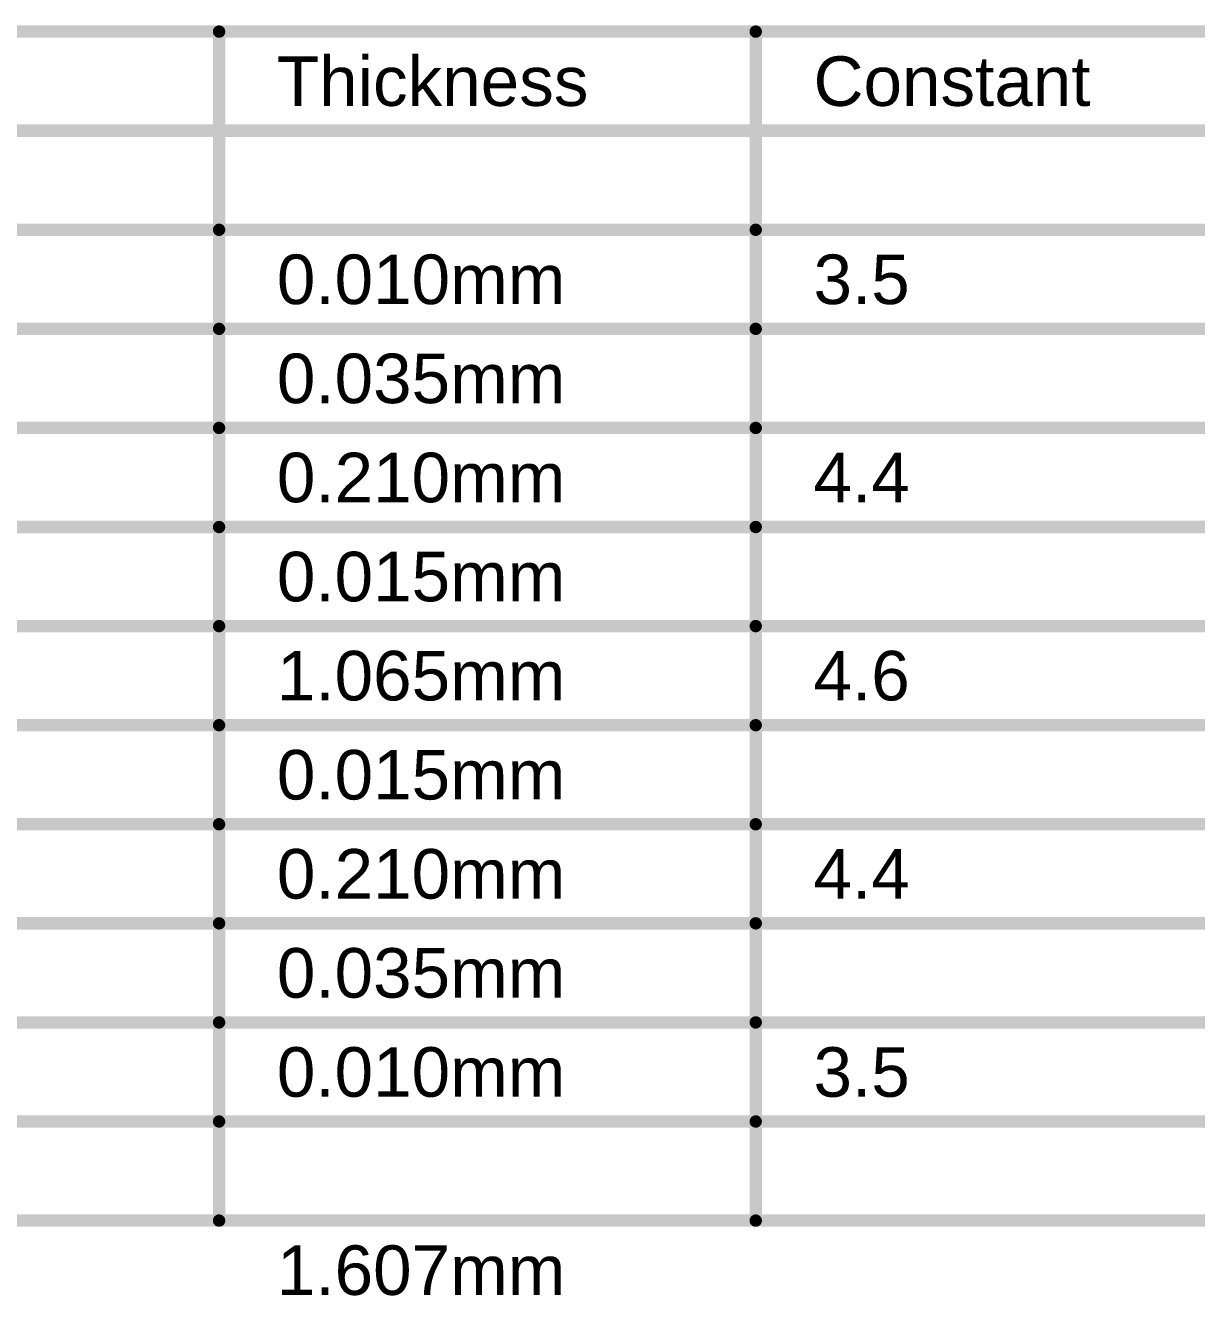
# Model space of a CAD drawing. Header units: inches. Extents: x -11 to 5428, y 0 to 5423.
# Drawn here: x 296.81 to 332.83, y 132.08 to 171.16 of the extents above; entities that cross this region are included whole.
import ezdxf

# ---------------------------------------------------------------- set-up
doc = ezdxf.new("R2010")
doc.units = ezdxf.units.IN
doc.layers.add('Fabrication', color=76, linetype='Continuous')
doc.styles.add('Arial', font='', dxfattribs={"height": 0.2})
doc.styles.get('Arial').set_extended_font_data('Arial')

msp = doc.modelspace()

# ---------------------------------------------------------------- linework, layer by layer
at = {"layer": 'Fabrication'}
for points in [[(246.903, 170.967, 0.381, 0.381, 0), (362.188, 170.967, 0.381, 0.381, 0)], [(302.768, 134.391, 0.381, 0.381, 0), (302.768, 170.967, 0.381, 0.381, 0)], [(319.274, 134.391, 0.381, 0.381, 0), (319.274, 170.967, 0.381, 0.381, 0)], [(246.903, 167.919, 0.381, 0.381, 0), (362.188, 167.919, 0.381, 0.381, 0)], [(280.93, 164.871, 0.381, 0.381, 0), (302.768, 164.871, 0.381, 0.381, 0)], [(302.768, 164.871, 0.381, 0.381, 0), (319.274, 164.871, 0.381, 0.381, 0)], [(319.274, 164.871, 0.381, 0.381, 0), (333.748, 164.871, 0.381, 0.381, 0)], [(280.93, 161.823, 0.381, 0.381, 0), (302.768, 161.823, 0.381, 0.381, 0)], [(302.768, 161.823, 0.381, 0.381, 0), (319.274, 161.823, 0.381, 0.381, 0)], [(319.274, 161.823, 0.381, 0.381, 0), (333.748, 161.823, 0.381, 0.381, 0)], [(280.93, 158.775, 0.381, 0.381, 0), (302.768, 158.775, 0.381, 0.381, 0)], [(302.768, 158.775, 0.381, 0.381, 0), (319.274, 158.775, 0.381, 0.381, 0)], [(319.274, 158.775, 0.381, 0.381, 0), (333.748, 158.775, 0.381, 0.381, 0)], [(280.93, 155.727, 0.381, 0.381, 0), (302.768, 155.727, 0.381, 0.381, 0)], [(302.768, 155.727, 0.381, 0.381, 0), (319.274, 155.727, 0.381, 0.381, 0)], [(319.274, 155.727, 0.381, 0.381, 0), (333.748, 155.727, 0.381, 0.381, 0)], [(280.93, 152.679, 0.381, 0.381, 0), (302.768, 152.679, 0.381, 0.381, 0)], [(302.768, 152.679, 0.381, 0.381, 0), (319.274, 152.679, 0.381, 0.381, 0)], [(319.274, 152.679, 0.381, 0.381, 0), (333.748, 152.679, 0.381, 0.381, 0)], [(280.93, 149.631, 0.381, 0.381, 0), (302.768, 149.631, 0.381, 0.381, 0)], [(302.768, 149.631, 0.381, 0.381, 0), (319.274, 149.631, 0.381, 0.381, 0)], [(319.274, 149.631, 0.381, 0.381, 0), (333.748, 149.631, 0.381, 0.381, 0)], [(280.93, 146.583, 0.381, 0.381, 0), (302.768, 146.583, 0.381, 0.381, 0)], [(302.768, 146.583, 0.381, 0.381, 0), (319.274, 146.583, 0.381, 0.381, 0)], [(319.274, 146.583, 0.381, 0.381, 0), (333.748, 146.583, 0.381, 0.381, 0)], [(280.93, 143.535, 0.381, 0.381, 0), (302.768, 143.535, 0.381, 0.381, 0)], [(302.768, 143.535, 0.381, 0.381, 0), (319.274, 143.535, 0.381, 0.381, 0)], [(319.274, 143.535, 0.381, 0.381, 0), (333.748, 143.535, 0.381, 0.381, 0)], [(280.93, 140.487, 0.381, 0.381, 0), (302.768, 140.487, 0.381, 0.381, 0)], [(302.768, 140.487, 0.381, 0.381, 0), (319.274, 140.487, 0.381, 0.381, 0)], [(319.274, 140.487, 0.381, 0.381, 0), (333.748, 140.487, 0.381, 0.381, 0)], [(280.93, 137.439, 0.381, 0.381, 0), (302.768, 137.439, 0.381, 0.381, 0)], [(302.768, 137.439, 0.381, 0.381, 0), (319.274, 137.439, 0.381, 0.381, 0)], [(319.274, 137.439, 0.381, 0.381, 0), (333.748, 137.439, 0.381, 0.381, 0)], [(280.93, 134.391, 0.381, 0.381, 0), (302.768, 134.391, 0.381, 0.381, 0)], [(302.768, 134.391, 0.381, 0.381, 0), (319.274, 134.391, 0.381, 0.381, 0)], [(319.274, 134.391, 0.381, 0.381, 0), (333.748, 134.391, 0.381, 0.381, 0)]]:
    msp.add_lwpolyline(points, format="xyseb", dxfattribs=at)
for points in [[(302.673, 170.967, 0.191, 0.191, 1), (302.863, 170.967, 0.191, 0.191, 1)], [(319.179, 170.967, 0.191, 0.191, 1), (319.369, 170.967, 0.191, 0.191, 1)], [(302.673, 164.871, 0.191, 0.191, 1), (302.863, 164.871, 0.191, 0.191, 1)], [(302.673, 164.871, 0.191, 0.191, 1), (302.863, 164.871, 0.191, 0.191, 1)], [(319.179, 164.871, 0.191, 0.191, 1), (319.369, 164.871, 0.191, 0.191, 1)], [(319.179, 164.871, 0.191, 0.191, 1), (319.369, 164.871, 0.191, 0.191, 1)], [(302.673, 161.823, 0.191, 0.191, 1), (302.863, 161.823, 0.191, 0.191, 1)], [(302.673, 161.823, 0.191, 0.191, 1), (302.863, 161.823, 0.191, 0.191, 1)], [(319.179, 161.823, 0.191, 0.191, 1), (319.369, 161.823, 0.191, 0.191, 1)], [(319.179, 161.823, 0.191, 0.191, 1), (319.369, 161.823, 0.191, 0.191, 1)], [(302.673, 158.775, 0.191, 0.191, 1), (302.863, 158.775, 0.191, 0.191, 1)], [(302.673, 158.775, 0.191, 0.191, 1), (302.863, 158.775, 0.191, 0.191, 1)], [(319.179, 158.775, 0.191, 0.191, 1), (319.369, 158.775, 0.191, 0.191, 1)], [(319.179, 158.775, 0.191, 0.191, 1), (319.369, 158.775, 0.191, 0.191, 1)], [(302.673, 155.727, 0.191, 0.191, 1), (302.863, 155.727, 0.191, 0.191, 1)], [(302.673, 155.727, 0.191, 0.191, 1), (302.863, 155.727, 0.191, 0.191, 1)], [(319.179, 155.727, 0.191, 0.191, 1), (319.369, 155.727, 0.191, 0.191, 1)], [(319.179, 155.727, 0.191, 0.191, 1), (319.369, 155.727, 0.191, 0.191, 1)], [(302.673, 152.679, 0.191, 0.191, 1), (302.863, 152.679, 0.191, 0.191, 1)], [(302.673, 152.679, 0.191, 0.191, 1), (302.863, 152.679, 0.191, 0.191, 1)], [(319.179, 152.679, 0.191, 0.191, 1), (319.369, 152.679, 0.191, 0.191, 1)], [(319.179, 152.679, 0.191, 0.191, 1), (319.369, 152.679, 0.191, 0.191, 1)], [(302.673, 149.631, 0.191, 0.191, 1), (302.863, 149.631, 0.191, 0.191, 1)], [(302.673, 149.631, 0.191, 0.191, 1), (302.863, 149.631, 0.191, 0.191, 1)], [(319.179, 149.631, 0.191, 0.191, 1), (319.369, 149.631, 0.191, 0.191, 1)], [(319.179, 149.631, 0.191, 0.191, 1), (319.369, 149.631, 0.191, 0.191, 1)], [(302.673, 146.583, 0.191, 0.191, 1), (302.863, 146.583, 0.191, 0.191, 1)], [(302.673, 146.583, 0.191, 0.191, 1), (302.863, 146.583, 0.191, 0.191, 1)], [(319.179, 146.583, 0.191, 0.191, 1), (319.369, 146.583, 0.191, 0.191, 1)], [(319.179, 146.583, 0.191, 0.191, 1), (319.369, 146.583, 0.191, 0.191, 1)], [(302.673, 143.535, 0.191, 0.191, 1), (302.863, 143.535, 0.191, 0.191, 1)], [(302.673, 143.535, 0.191, 0.191, 1), (302.863, 143.535, 0.191, 0.191, 1)], [(319.179, 143.535, 0.191, 0.191, 1), (319.369, 143.535, 0.191, 0.191, 1)], [(319.179, 143.535, 0.191, 0.191, 1), (319.369, 143.535, 0.191, 0.191, 1)], [(302.673, 140.487, 0.191, 0.191, 1), (302.863, 140.487, 0.191, 0.191, 1)], [(302.673, 140.487, 0.191, 0.191, 1), (302.863, 140.487, 0.191, 0.191, 1)], [(319.179, 140.487, 0.191, 0.191, 1), (319.369, 140.487, 0.191, 0.191, 1)], [(319.179, 140.487, 0.191, 0.191, 1), (319.369, 140.487, 0.191, 0.191, 1)], [(302.673, 137.439, 0.191, 0.191, 1), (302.863, 137.439, 0.191, 0.191, 1)], [(302.673, 137.439, 0.191, 0.191, 1), (302.863, 137.439, 0.191, 0.191, 1)], [(319.179, 137.439, 0.191, 0.191, 1), (319.369, 137.439, 0.191, 0.191, 1)], [(319.179, 137.439, 0.191, 0.191, 1), (319.369, 137.439, 0.191, 0.191, 1)], [(302.673, 134.391, 0.191, 0.191, 1), (302.863, 134.391, 0.191, 0.191, 1)], [(302.673, 134.391, 0.191, 0.191, 1), (302.863, 134.391, 0.191, 0.191, 1)], [(302.673, 134.391, 0.191, 0.191, 1), (302.863, 134.391, 0.191, 0.191, 1)], [(319.179, 134.391, 0.191, 0.191, 1), (319.369, 134.391, 0.191, 0.191, 1)], [(319.179, 134.391, 0.191, 0.191, 1), (319.369, 134.391, 0.191, 0.191, 1)], [(319.179, 134.391, 0.191, 0.191, 1), (319.369, 134.391, 0.191, 0.191, 1)]]:
    msp.add_lwpolyline(points, format="xyseb", close=True, dxfattribs=at)

# ---------------------------------------------------------------- texts
at = {"layer": 'Fabrication', "style": 'Arial'}
for s, p in [('Thickness', (304.546, 168.681)), ('Constant', (321.052, 168.681)), ('0.010mm', (304.546, 162.585)), ('3.5', (321.052, 162.585)), ('0.035mm', (304.546, 159.537)), ('0.210mm', (304.546, 156.489)), ('4.4', (321.052, 156.489)), ('0.015mm', (304.546, 153.441)), ('1.065mm', (304.546, 150.393)), ('4.6', (321.052, 150.393)), ('0.015mm', (304.546, 147.345)), ('0.210mm', (304.546, 144.297)), ('4.4', (321.052, 144.297)), ('0.035mm', (304.546, 141.249)), ('0.010mm', (304.546, 138.201)), ('3.5', (321.052, 138.201)), ('1.607mm', (304.546, 132.105))]:
    msp.add_text(s, height=1.524, dxfattribs=at).set_placement(p)

doc.saveas('drawing.dxf')
